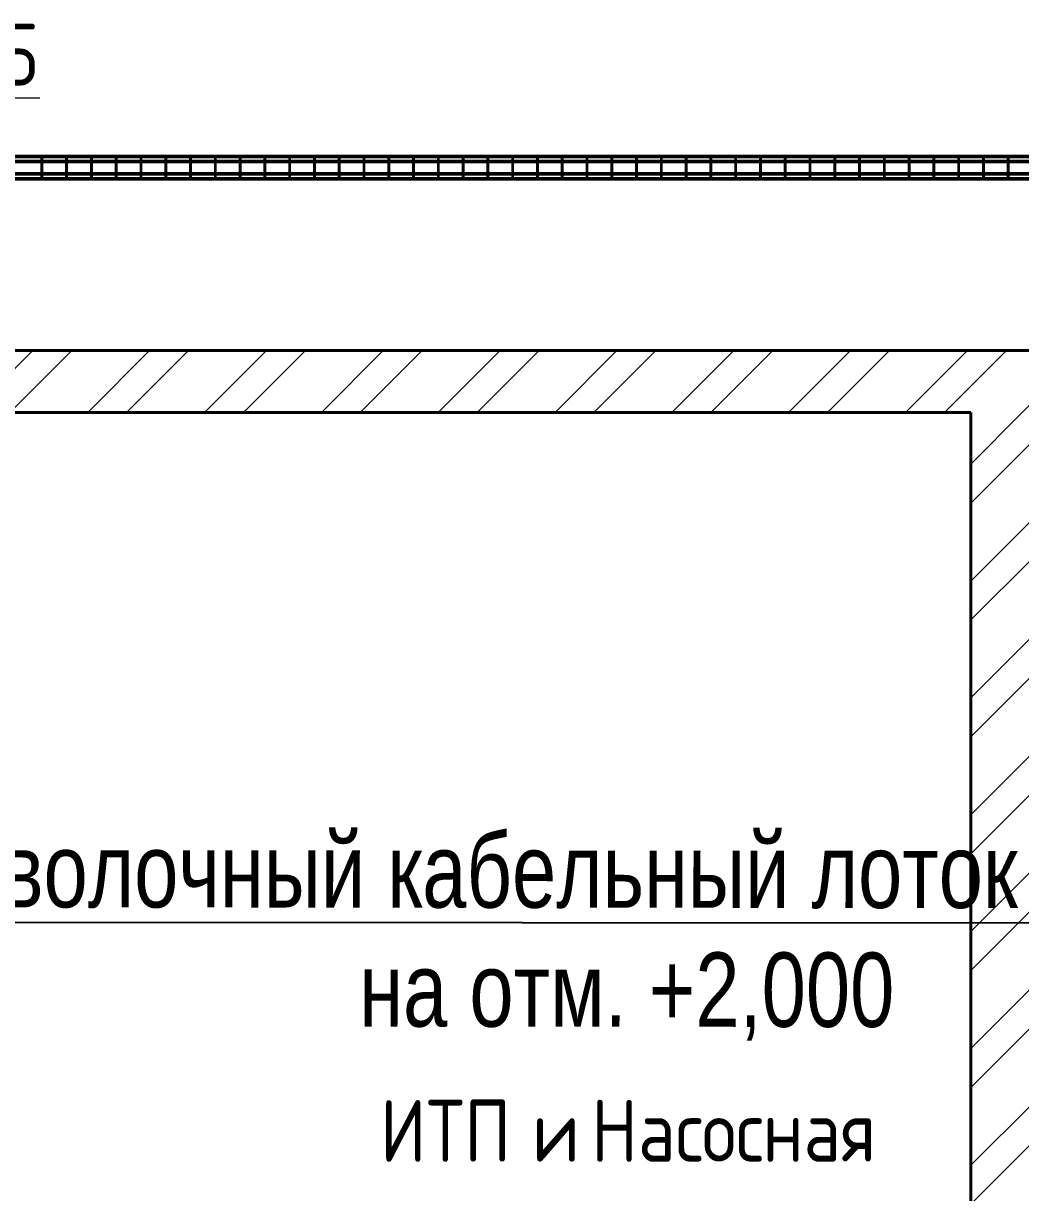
# Model space of a CAD drawing. Header units: millimetres. Extents: x 0 to 351840, y -132678 to 32417.
# Drawn here: x 310496 to 314521, y 3638 to 8356 of the extents above; entities that cross this region are included whole.
import ezdxf
from ezdxf import colors
from ezdxf.entities.mleader import LeaderData, LeaderLine
from ezdxf.math import Vec2, Vec3

# ---------------------------------------------------------------- set-up
doc = ezdxf.new("R2010")
doc.units = ezdxf.units.MM
for name, color, linetype, lineweight in [('E-CABL-TRAY-IDEN', 7, 'Continuous', 9), ('Марки помещений', 7, 'Continuous', 20), ('Стены внутренние', 7, 'Continuous', 18), ('Стены несущие', 7, 'Continuous', 18)]:
    doc.layers.add(name, color=color, linetype=linetype, lineweight=lineweight)
doc.styles.add('GOST Common_1', font='GOST Common.ttf', dxfattribs={"width": 0.9, "height": 250})
doc.styles.add('новый', font='Шрифт GOST2304A.ttf', dxfattribs={"width": 0.8, "height": 250})
pattern_1 = [(45, (5685.96, 5809.43), (-235.7317, 235.7317), []), (45, (5843.12, 5809.43), (-235.7317, 235.7317), [])]

# ---------------------------------------------------------------- blocks, each defined once
blk = doc.blocks.new('Подоснова подвал')
at = {"layer": 'Стены внутренние', "lineweight": 9}
h = blk.add_hatch(dxfattribs=at)
h.set_pattern_fill('FP_37', color=9, angle=45, style=0, pattern_type=2)
h.set_pattern_definition(pattern_1)
h.paths.add_polyline_path([(27036, 10909.4), (27036, 11159.4), (25836, 11159.4), (25836, 10909.4)])
h.paths.add_polyline_path([(24114, 10909.4), (24926, 10909.4), (24926, 11159.4), (23186, 11159.4), (23186, 10909.4), (24086, 10909.4)])
h.paths.add_polyline_path([(22276, 10909.4), (22276, 11159.4), (21461, 11159.4), (21461, 10909.4), (21986, 10909.4)])
h.paths.add_polyline_path([(19836, 10909.4), (20551, 10909.4), (20551, 11159.4), (5736, 11159.4), (5736, 10909.4), (19586, 10909.4)])
h = blk.add_hatch(dxfattribs=at)
h.set_pattern_fill('FP_37', color=9, angle=45, style=0, pattern_type=2)
h.set_pattern_definition(pattern_1)
h.paths.add_polyline_path([(19836, 5859.4), (19836, 10909.4), (19586, 10909.4), (19586, 5859.4)])
at = {"layer": 'Стены несущие', "color": 9, "lineweight": 40}
for p, q in [((20551, 11159.4), (5486, 11159.4)), ((5486, 10909.4), (19586, 10909.4)), ((19586, 10909.4), (19586, 5859.4))]:
    blk.add_line(p, q, dxfattribs=at)
at = {"layer": 'Марки помещений', "color": 9, "lineweight": 9, "char_height": 250, "attachment_point": 1, "style": 'GOST Common_1'}
for s, insert, width in [('\\L48,85', (15114, 12478.8), 894.683), ('ИТП', (17202.1, 8136.8), 649.367), ('Насосная', (18053.4, 8136.8), 1565.696), ('\\fGOST Common|b0|i0|c204|p34|;\\W.9;и', (17815.3, 8136.8), 194.81)]:
    blk.add_mtext(s, dxfattribs=dict(at, insert=insert, width=width))
blk = doc.blocks.new('_DotSmall')
at = {"color": 0, "linetype": 'ByBlock', "const_width": 0.5}
blk.add_lwpolyline([(-0.0625, 0, 1), (0.0625, 0, 1)], format="xyb", close=True, dxfattribs=at)
blk = doc.blocks.new('*U81')
at = {"color": 0, "linetype": 'ByBlock', "lineweight": -2}
for p, q in [((24753.8, 47.5), (187, 47.5)), ((287.3, 42.5), (24753.8, 42.5)), ((24753.8, 27.5), (292.3, 27.5)), ((292.3, 22.5), (24753.8, 22.5)), ((9987.3, 42.5), (9987.3, 41.5)), ((9987.3, 41.5), (9987.3, 40)), ((9987.3, 40), (9987.3, 37.5)), ((9987.3, 37.5), (9987.3, -37.5)), ((9992.3, 41.5), (9992.3, 42.5)), ((9992.3, 40), (9992.3, 41.5)), ((9992.3, 37.5), (9992.3, 40)), ((9992.3, -37.5), (9992.3, 37.5)), ((10087.3, 42.5), (10087.3, 41.5)), ((10087.3, 41.5), (10087.3, 40)), ((10087.3, 40), (10087.3, 37.5)), ((10087.3, 37.5), (10087.3, -37.5)), ((10092.3, 41.5), (10092.3, 42.5)), ((10092.3, 40), (10092.3, 41.5)), ((10092.3, 37.5), (10092.3, 40)), ((10092.3, -37.5), (10092.3, 37.5)), ((10187.3, 42.5), (10187.3, 41.5)), ((10187.3, 41.5), (10187.3, 40)), ((10187.3, 40), (10187.3, 37.5)), ((10187.3, 37.5), (10187.3, -37.5)), ((10192.3, 41.5), (10192.3, 42.5)), ((10192.3, 40), (10192.3, 41.5)), ((10192.3, 37.5), (10192.3, 40)), ((10192.3, -37.5), (10192.3, 37.5)), ((10287.3, 42.5), (10287.3, 41.5)), ((10287.3, 41.5), (10287.3, 40)), ((10287.3, 40), (10287.3, 37.5)), ((10287.3, 37.5), (10287.3, -37.5)), ((10292.3, 41.5), (10292.3, 42.5)), ((10292.3, 40), (10292.3, 41.5)), ((10292.3, 37.5), (10292.3, 40)), ((10292.3, -37.5), (10292.3, 37.5)), ((10387.3, 42.5), (10387.3, 41.5)), ((10387.3, 41.5), (10387.3, 40)), ((10387.3, 40), (10387.3, 37.5)), ((10387.3, 37.5), (10387.3, -37.5)), ((10392.3, 41.5), (10392.3, 42.5)), ((10392.3, 40), (10392.3, 41.5)), ((10392.3, 37.5), (10392.3, 40)), ((10392.3, -37.5), (10392.3, 37.5)), ((10487.3, 42.5), (10487.3, 41.5)), ((10487.3, 41.5), (10487.3, 40)), ((10487.3, 40), (10487.3, 37.5)), ((10487.3, 37.5), (10487.3, -37.5)), ((10492.3, 41.5), (10492.3, 42.5)), ((10492.3, 40), (10492.3, 41.5)), ((10492.3, 37.5), (10492.3, 40)), ((10492.3, -37.5), (10492.3, 37.5)), ((10587.3, 42.5), (10587.3, 41.5)), ((10587.3, 41.5), (10587.3, 40)), ((10587.3, 40), (10587.3, 37.5)), ((10587.3, 37.5), (10587.3, -37.5)), ((10592.3, 41.5), (10592.3, 42.5)), ((10592.3, 40), (10592.3, 41.5)), ((10592.3, 37.5), (10592.3, 40)), ((10592.3, -37.5), (10592.3, 37.5)), ((10687.3, 42.5), (10687.3, 41.5)), ((10687.3, 41.5), (10687.3, 40)), ((10687.3, 40), (10687.3, 37.5)), ((10687.3, 37.5), (10687.3, -37.5)), ((10692.3, 41.5), (10692.3, 42.5)), ((10692.3, 40), (10692.3, 41.5)), ((10692.3, 37.5), (10692.3, 40)), ((10692.3, -37.5), (10692.3, 37.5)), ((10787.3, 42.5), (10787.3, 41.5)), ((10787.3, 41.5), (10787.3, 40)), ((10787.3, 40), (10787.3, 37.5)), ((10787.3, 37.5), (10787.3, -37.5)), ((10792.3, 41.5), (10792.3, 42.5)), ((10792.3, 40), (10792.3, 41.5)), ((10792.3, 37.5), (10792.3, 40)), ((10792.3, -37.5), (10792.3, 37.5)), ((10887.3, 42.5), (10887.3, 41.5)), ((10887.3, 41.5), (10887.3, 40)), ((10887.3, 40), (10887.3, 37.5)), ((10887.3, 37.5), (10887.3, -37.5)), ((10892.3, 41.5), (10892.3, 42.5)), ((10892.3, 40), (10892.3, 41.5)), ((10892.3, 37.5), (10892.3, 40)), ((10892.3, -37.5), (10892.3, 37.5)), ((10987.3, 42.5), (10987.3, 41.5)), ((10987.3, 41.5), (10987.3, 40)), ((10987.3, 40), (10987.3, 37.5)), ((10987.3, 37.5), (10987.3, -37.5)), ((10992.3, 41.5), (10992.3, 42.5)), ((10992.3, 40), (10992.3, 41.5)), ((10992.3, 37.5), (10992.3, 40)), ((10992.3, -37.5), (10992.3, 37.5)), ((11087.3, 42.5), (11087.3, 41.5)), ((11087.3, 41.5), (11087.3, 40)), ((11087.3, 40), (11087.3, 37.5)), ((11087.3, 37.5), (11087.3, -37.5)), ((11092.3, 41.5), (11092.3, 42.5)), ((11092.3, 40), (11092.3, 41.5)), ((11092.3, 37.5), (11092.3, 40)), ((11092.3, -37.5), (11092.3, 37.5)), ((11187.3, 42.5), (11187.3, 41.5)), ((11187.3, 41.5), (11187.3, 40)), ((11187.3, 40), (11187.3, 37.5)), ((11187.3, 37.5), (11187.3, -37.5)), ((11192.3, 41.5), (11192.3, 42.5)), ((11192.3, 40), (11192.3, 41.5)), ((11192.3, 37.5), (11192.3, 40)), ((11192.3, -37.5), (11192.3, 37.5)), ((11287.3, 42.5), (11287.3, 41.5)), ((11287.3, 41.5), (11287.3, 40)), ((11287.3, 40), (11287.3, 37.5)), ((11287.3, 37.5), (11287.3, -37.5)), ((11292.3, 41.5), (11292.3, 42.5)), ((11292.3, 40), (11292.3, 41.5)), ((11292.3, 37.5), (11292.3, 40)), ((11292.3, -37.5), (11292.3, 37.5)), ((11387.3, 42.5), (11387.3, 41.5)), ((11387.3, 41.5), (11387.3, 40)), ((11387.3, 40), (11387.3, 37.5)), ((11387.3, 37.5), (11387.3, -37.5)), ((11392.3, 41.5), (11392.3, 42.5)), ((11392.3, 40), (11392.3, 41.5)), ((11392.3, 37.5), (11392.3, 40)), ((11392.3, -37.5), (11392.3, 37.5)), ((11487.3, 42.5), (11487.3, 41.5)), ((11487.3, 41.5), (11487.3, 40)), ((11487.3, 40), (11487.3, 37.5)), ((11487.3, 37.5), (11487.3, -37.5)), ((11492.3, 41.5), (11492.3, 42.5)), ((11492.3, 40), (11492.3, 41.5)), ((11492.3, 37.5), (11492.3, 40)), ((11492.3, -37.5), (11492.3, 37.5)), ((11587.3, 42.5), (11587.3, 41.5)), ((11587.3, 41.5), (11587.3, 40)), ((11587.3, 40), (11587.3, 37.5)), ((11587.3, 37.5), (11587.3, -37.5)), ((11592.3, 41.5), (11592.3, 42.5)), ((11592.3, 40), (11592.3, 41.5)), ((11592.3, 37.5), (11592.3, 40)), ((11592.3, -37.5), (11592.3, 37.5)), ((11687.3, 42.5), (11687.3, 41.5)), ((11687.3, 41.5), (11687.3, 40)), ((11687.3, 40), (11687.3, 37.5)), ((11687.3, 37.5), (11687.3, -37.5)), ((11692.3, 41.5), (11692.3, 42.5)), ((11692.3, 40), (11692.3, 41.5)), ((11692.3, 37.5), (11692.3, 40)), ((11692.3, -37.5), (11692.3, 37.5)), ((11787.3, 42.5), (11787.3, 41.5)), ((11787.3, 41.5), (11787.3, 40)), ((11787.3, 40), (11787.3, 37.5)), ((11787.3, 37.5), (11787.3, -37.5)), ((11792.3, 41.5), (11792.3, 42.5)), ((11792.3, 40), (11792.3, 41.5)), ((11792.3, 37.5), (11792.3, 40)), ((11792.3, -37.5), (11792.3, 37.5)), ((11887.3, 42.5), (11887.3, 41.5)), ((11887.3, 41.5), (11887.3, 40)), ((11887.3, 40), (11887.3, 37.5)), ((11887.3, 37.5), (11887.3, -37.5)), ((11892.3, 41.5), (11892.3, 42.5)), ((11892.3, 40), (11892.3, 41.5)), ((11892.3, 37.5), (11892.3, 40)), ((11892.3, -37.5), (11892.3, 37.5)), ((11987.3, 42.5), (11987.3, 41.5)), ((11987.3, 41.5), (11987.3, 40)), ((11987.3, 40), (11987.3, 37.5)), ((11987.3, 37.5), (11987.3, -37.5)), ((11992.3, 41.5), (11992.3, 42.5)), ((11992.3, 40), (11992.3, 41.5)), ((11992.3, 37.5), (11992.3, 40)), ((11992.3, -37.5), (11992.3, 37.5)), ((12087.3, 42.5), (12087.3, 41.5)), ((12087.3, 41.5), (12087.3, 40)), ((12087.3, 40), (12087.3, 37.5)), ((12087.3, 37.5), (12087.3, -37.5)), ((12092.3, 41.5), (12092.3, 42.5)), ((12092.3, 40), (12092.3, 41.5)), ((12092.3, 37.5), (12092.3, 40)), ((12092.3, -37.5), (12092.3, 37.5)), ((12187.3, 42.5), (12187.3, 41.5)), ((12187.3, 41.5), (12187.3, 40)), ((12187.3, 40), (12187.3, 37.5)), ((12187.3, 37.5), (12187.3, -37.5)), ((12192.3, 41.5), (12192.3, 42.5)), ((12192.3, 40), (12192.3, 41.5)), ((12192.3, 37.5), (12192.3, 40)), ((12192.3, -37.5), (12192.3, 37.5)), ((12287.3, 42.5), (12287.3, 41.5)), ((12287.3, 41.5), (12287.3, 40)), ((12287.3, 40), (12287.3, 37.5)), ((12287.3, 37.5), (12287.3, -37.5)), ((12292.3, 41.5), (12292.3, 42.5)), ((12292.3, 40), (12292.3, 41.5)), ((12292.3, 37.5), (12292.3, 40)), ((12292.3, -37.5), (12292.3, 37.5)), ((12387.3, 42.5), (12387.3, 41.5)), ((12387.3, 41.5), (12387.3, 40)), ((12387.3, 40), (12387.3, 37.5)), ((12387.3, 37.5), (12387.3, -37.5)), ((12392.3, 41.5), (12392.3, 42.5)), ((12392.3, 40), (12392.3, 41.5)), ((12392.3, 37.5), (12392.3, 40)), ((12392.3, -37.5), (12392.3, 37.5)), ((12487.3, 42.5), (12487.3, 41.5)), ((12487.3, 41.5), (12487.3, 40)), ((12487.3, 40), (12487.3, 37.5)), ((12487.3, 37.5), (12487.3, -37.5)), ((12492.3, 41.5), (12492.3, 42.5)), ((12492.3, 40), (12492.3, 41.5)), ((12492.3, 37.5), (12492.3, 40)), ((12492.3, -37.5), (12492.3, 37.5)), ((12587.3, 42.5), (12587.3, 41.5)), ((12587.3, 41.5), (12587.3, 40)), ((12587.3, 40), (12587.3, 37.5)), ((12587.3, 37.5), (12587.3, -37.5)), ((12592.3, 41.5), (12592.3, 42.5)), ((12592.3, 40), (12592.3, 41.5)), ((12592.3, 37.5), (12592.3, 40)), ((12592.3, -37.5), (12592.3, 37.5)), ((12687.3, 42.5), (12687.3, 41.5)), ((12687.3, 41.5), (12687.3, 40)), ((12687.3, 40), (12687.3, 37.5)), ((12687.3, 37.5), (12687.3, -37.5)), ((12692.3, 41.5), (12692.3, 42.5)), ((12692.3, 40), (12692.3, 41.5)), ((12692.3, 37.5), (12692.3, 40)), ((12692.3, -37.5), (12692.3, 37.5)), ((12787.3, 42.5), (12787.3, 41.5)), ((12787.3, 41.5), (12787.3, 40)), ((12787.3, 40), (12787.3, 37.5)), ((12787.3, 37.5), (12787.3, -37.5)), ((12792.3, 41.5), (12792.3, 42.5)), ((12792.3, 40), (12792.3, 41.5)), ((12792.3, 37.5), (12792.3, 40)), ((12792.3, -37.5), (12792.3, 37.5)), ((12887.3, 42.5), (12887.3, 41.5)), ((12887.3, 41.5), (12887.3, 40)), ((12887.3, 40), (12887.3, 37.5)), ((12887.3, 37.5), (12887.3, -37.5)), ((12892.3, 41.5), (12892.3, 42.5)), ((12892.3, 40), (12892.3, 41.5)), ((12892.3, 37.5), (12892.3, 40)), ((12892.3, -37.5), (12892.3, 37.5)), ((12987.3, 42.5), (12987.3, 41.5)), ((12987.3, 41.5), (12987.3, 40)), ((12987.3, 40), (12987.3, 37.5)), ((12987.3, 37.5), (12987.3, -37.5)), ((12992.3, 41.5), (12992.3, 42.5)), ((12992.3, 40), (12992.3, 41.5)), ((12992.3, 37.5), (12992.3, 40)), ((12992.3, -37.5), (12992.3, 37.5)), ((13087.3, 42.5), (13087.3, 41.5)), ((13087.3, 41.5), (13087.3, 40)), ((13087.3, 40), (13087.3, 37.5)), ((13087.3, 37.5), (13087.3, -37.5)), ((13092.3, 41.5), (13092.3, 42.5)), ((13092.3, 40), (13092.3, 41.5)), ((13092.3, 37.5), (13092.3, 40)), ((13092.3, -37.5), (13092.3, 37.5)), ((13187.3, 42.5), (13187.3, 41.5)), ((13187.3, 41.5), (13187.3, 40)), ((13187.3, 40), (13187.3, 37.5)), ((13187.3, 37.5), (13187.3, -37.5)), ((13192.3, 41.5), (13192.3, 42.5)), ((13192.3, 40), (13192.3, 41.5)), ((13192.3, 37.5), (13192.3, 40)), ((13192.3, -37.5), (13192.3, 37.5)), ((13287.3, 42.5), (13287.3, 41.5)), ((13287.3, 41.5), (13287.3, 40)), ((13287.3, 40), (13287.3, 37.5)), ((13287.3, 37.5), (13287.3, -37.5)), ((13292.3, 41.5), (13292.3, 42.5)), ((13292.3, 40), (13292.3, 41.5)), ((13292.3, 37.5), (13292.3, 40)), ((13292.3, -37.5), (13292.3, 37.5)), ((13387.3, 42.5), (13387.3, 41.5)), ((13387.3, 41.5), (13387.3, 40)), ((13387.3, 40), (13387.3, 37.5)), ((13387.3, 37.5), (13387.3, -37.5)), ((13392.3, 41.5), (13392.3, 42.5)), ((13392.3, 40), (13392.3, 41.5)), ((13392.3, 37.5), (13392.3, 40)), ((13392.3, -37.5), (13392.3, 37.5)), ((13487.3, 42.5), (13487.3, 41.5)), ((13487.3, 41.5), (13487.3, 40)), ((13487.3, 40), (13487.3, 37.5)), ((13487.3, 37.5), (13487.3, -37.5)), ((13492.3, 41.5), (13492.3, 42.5)), ((13492.3, 40), (13492.3, 41.5)), ((13492.3, 37.5), (13492.3, 40)), ((13492.3, -37.5), (13492.3, 37.5)), ((13587.3, 42.5), (13587.3, 41.5)), ((13587.3, 41.5), (13587.3, 40)), ((13587.3, 40), (13587.3, 37.5)), ((13587.3, 37.5), (13587.3, -37.5)), ((13592.3, 41.5), (13592.3, 42.5)), ((13592.3, 40), (13592.3, 41.5)), ((13592.3, 37.5), (13592.3, 40)), ((13592.3, -37.5), (13592.3, 37.5)), ((13687.3, 42.5), (13687.3, 41.5)), ((13687.3, 41.5), (13687.3, 40)), ((13687.3, 40), (13687.3, 37.5)), ((13687.3, 37.5), (13687.3, -37.5)), ((13692.3, 41.5), (13692.3, 42.5)), ((13692.3, 40), (13692.3, 41.5)), ((13692.3, 37.5), (13692.3, 40)), ((13692.3, -37.5), (13692.3, 37.5)), ((13787.3, 42.5), (13787.3, 41.5)), ((13787.3, 41.5), (13787.3, 40)), ((13787.3, 40), (13787.3, 37.5)), ((13787.3, 37.5), (13787.3, -37.5)), ((13792.3, 41.5), (13792.3, 42.5)), ((13792.3, 40), (13792.3, 41.5)), ((13792.3, 37.5), (13792.3, 40)), ((13792.3, -37.5), (13792.3, 37.5)), ((13887.3, 42.5), (13887.3, 41.5)), ((13887.3, 41.5), (13887.3, 40)), ((13887.3, 40), (13887.3, 37.5)), ((13887.3, 37.5), (13887.3, -37.5)), ((13892.3, 41.5), (13892.3, 42.5)), ((13892.3, 40), (13892.3, 41.5)), ((13892.3, 37.5), (13892.3, 40)), ((13892.3, -37.5), (13892.3, 37.5)), ((24753.8, -42.5), (287.3, -42.5)), ((24753.8, -22.5), (292.3, -22.5)), ((292.3, -27.5), (24753.8, -27.5)), ((9987.3, -37.5), (9987.3, -40)), ((9987.3, -40), (9987.3, -41.5)), ((9987.3, -41.5), (9987.3, -42.5)), ((9992.3, -40), (9992.3, -37.5)), ((9992.3, -41.5), (9992.3, -40)), ((9992.3, -42.5), (9992.3, -41.5)), ((10087.3, -37.5), (10087.3, -40)), ((10087.3, -40), (10087.3, -41.5)), ((10087.3, -41.5), (10087.3, -42.5)), ((10092.3, -40), (10092.3, -37.5)), ((10092.3, -41.5), (10092.3, -40)), ((10092.3, -42.5), (10092.3, -41.5)), ((10187.3, -37.5), (10187.3, -40)), ((10187.3, -40), (10187.3, -41.5)), ((10187.3, -41.5), (10187.3, -42.5)), ((10192.3, -40), (10192.3, -37.5)), ((10192.3, -41.5), (10192.3, -40)), ((10192.3, -42.5), (10192.3, -41.5)), ((10287.3, -37.5), (10287.3, -40)), ((10287.3, -40), (10287.3, -41.5)), ((10287.3, -41.5), (10287.3, -42.5)), ((10292.3, -40), (10292.3, -37.5)), ((10292.3, -41.5), (10292.3, -40)), ((10292.3, -42.5), (10292.3, -41.5)), ((10387.3, -37.5), (10387.3, -40)), ((10387.3, -40), (10387.3, -41.5)), ((10387.3, -41.5), (10387.3, -42.5)), ((10392.3, -40), (10392.3, -37.5)), ((10392.3, -41.5), (10392.3, -40)), ((10392.3, -42.5), (10392.3, -41.5)), ((10487.3, -37.5), (10487.3, -40)), ((10487.3, -40), (10487.3, -41.5)), ((10487.3, -41.5), (10487.3, -42.5)), ((10492.3, -40), (10492.3, -37.5)), ((10492.3, -41.5), (10492.3, -40)), ((10492.3, -42.5), (10492.3, -41.5)), ((10587.3, -37.5), (10587.3, -40)), ((10587.3, -40), (10587.3, -41.5)), ((10587.3, -41.5), (10587.3, -42.5)), ((10592.3, -40), (10592.3, -37.5)), ((10592.3, -41.5), (10592.3, -40)), ((10592.3, -42.5), (10592.3, -41.5)), ((10687.3, -37.5), (10687.3, -40)), ((10687.3, -40), (10687.3, -41.5)), ((10687.3, -41.5), (10687.3, -42.5)), ((10692.3, -40), (10692.3, -37.5)), ((10692.3, -41.5), (10692.3, -40)), ((10692.3, -42.5), (10692.3, -41.5)), ((10787.3, -37.5), (10787.3, -40)), ((10787.3, -40), (10787.3, -41.5)), ((10787.3, -41.5), (10787.3, -42.5)), ((10792.3, -40), (10792.3, -37.5)), ((10792.3, -41.5), (10792.3, -40)), ((10792.3, -42.5), (10792.3, -41.5)), ((10887.3, -37.5), (10887.3, -40)), ((10887.3, -40), (10887.3, -41.5)), ((10887.3, -41.5), (10887.3, -42.5)), ((10892.3, -40), (10892.3, -37.5)), ((10892.3, -41.5), (10892.3, -40)), ((10892.3, -42.5), (10892.3, -41.5)), ((10987.3, -37.5), (10987.3, -40)), ((10987.3, -40), (10987.3, -41.5)), ((10987.3, -41.5), (10987.3, -42.5)), ((10992.3, -40), (10992.3, -37.5)), ((10992.3, -41.5), (10992.3, -40)), ((10992.3, -42.5), (10992.3, -41.5)), ((11087.3, -37.5), (11087.3, -40)), ((11087.3, -40), (11087.3, -41.5)), ((11087.3, -41.5), (11087.3, -42.5)), ((11092.3, -40), (11092.3, -37.5)), ((11092.3, -41.5), (11092.3, -40)), ((11092.3, -42.5), (11092.3, -41.5)), ((11187.3, -37.5), (11187.3, -40)), ((11187.3, -40), (11187.3, -41.5)), ((11187.3, -41.5), (11187.3, -42.5)), ((11192.3, -40), (11192.3, -37.5)), ((11192.3, -41.5), (11192.3, -40)), ((11192.3, -42.5), (11192.3, -41.5)), ((11287.3, -37.5), (11287.3, -40)), ((11287.3, -40), (11287.3, -41.5)), ((11287.3, -41.5), (11287.3, -42.5)), ((11292.3, -40), (11292.3, -37.5)), ((11292.3, -41.5), (11292.3, -40)), ((11292.3, -42.5), (11292.3, -41.5)), ((11387.3, -37.5), (11387.3, -40)), ((11387.3, -40), (11387.3, -41.5)), ((11387.3, -41.5), (11387.3, -42.5)), ((11392.3, -40), (11392.3, -37.5)), ((11392.3, -41.5), (11392.3, -40)), ((11392.3, -42.5), (11392.3, -41.5)), ((11487.3, -37.5), (11487.3, -40)), ((11487.3, -40), (11487.3, -41.5)), ((11487.3, -41.5), (11487.3, -42.5)), ((11492.3, -40), (11492.3, -37.5)), ((11492.3, -41.5), (11492.3, -40)), ((11492.3, -42.5), (11492.3, -41.5)), ((11587.3, -37.5), (11587.3, -40)), ((11587.3, -40), (11587.3, -41.5)), ((11587.3, -41.5), (11587.3, -42.5)), ((11592.3, -40), (11592.3, -37.5)), ((11592.3, -41.5), (11592.3, -40)), ((11592.3, -42.5), (11592.3, -41.5)), ((11687.3, -37.5), (11687.3, -40)), ((11687.3, -40), (11687.3, -41.5)), ((11687.3, -41.5), (11687.3, -42.5)), ((11692.3, -40), (11692.3, -37.5)), ((11692.3, -41.5), (11692.3, -40)), ((11692.3, -42.5), (11692.3, -41.5)), ((11787.3, -37.5), (11787.3, -40)), ((11787.3, -40), (11787.3, -41.5)), ((11787.3, -41.5), (11787.3, -42.5)), ((11792.3, -40), (11792.3, -37.5)), ((11792.3, -41.5), (11792.3, -40)), ((11792.3, -42.5), (11792.3, -41.5)), ((11887.3, -37.5), (11887.3, -40)), ((11887.3, -40), (11887.3, -41.5)), ((11887.3, -41.5), (11887.3, -42.5)), ((11892.3, -40), (11892.3, -37.5)), ((11892.3, -41.5), (11892.3, -40)), ((11892.3, -42.5), (11892.3, -41.5)), ((11987.3, -37.5), (11987.3, -40)), ((11987.3, -40), (11987.3, -41.5)), ((11987.3, -41.5), (11987.3, -42.5)), ((11992.3, -40), (11992.3, -37.5)), ((11992.3, -41.5), (11992.3, -40)), ((11992.3, -42.5), (11992.3, -41.5)), ((12087.3, -37.5), (12087.3, -40)), ((12087.3, -40), (12087.3, -41.5)), ((12087.3, -41.5), (12087.3, -42.5)), ((12092.3, -40), (12092.3, -37.5)), ((12092.3, -41.5), (12092.3, -40)), ((12092.3, -42.5), (12092.3, -41.5)), ((12187.3, -37.5), (12187.3, -40)), ((12187.3, -40), (12187.3, -41.5)), ((12187.3, -41.5), (12187.3, -42.5)), ((12192.3, -40), (12192.3, -37.5)), ((12192.3, -41.5), (12192.3, -40)), ((12192.3, -42.5), (12192.3, -41.5)), ((12287.3, -37.5), (12287.3, -40)), ((12287.3, -40), (12287.3, -41.5)), ((12287.3, -41.5), (12287.3, -42.5)), ((12292.3, -40), (12292.3, -37.5)), ((12292.3, -41.5), (12292.3, -40)), ((12292.3, -42.5), (12292.3, -41.5)), ((12387.3, -37.5), (12387.3, -40)), ((12387.3, -40), (12387.3, -41.5)), ((12387.3, -41.5), (12387.3, -42.5)), ((12392.3, -40), (12392.3, -37.5)), ((12392.3, -41.5), (12392.3, -40)), ((12392.3, -42.5), (12392.3, -41.5)), ((12487.3, -37.5), (12487.3, -40)), ((12487.3, -40), (12487.3, -41.5)), ((12487.3, -41.5), (12487.3, -42.5)), ((12492.3, -40), (12492.3, -37.5)), ((12492.3, -41.5), (12492.3, -40)), ((12492.3, -42.5), (12492.3, -41.5)), ((12587.3, -37.5), (12587.3, -40)), ((12587.3, -40), (12587.3, -41.5)), ((12587.3, -41.5), (12587.3, -42.5)), ((12592.3, -40), (12592.3, -37.5)), ((12592.3, -41.5), (12592.3, -40)), ((12592.3, -42.5), (12592.3, -41.5)), ((12687.3, -37.5), (12687.3, -40)), ((12687.3, -40), (12687.3, -41.5)), ((12687.3, -41.5), (12687.3, -42.5)), ((12692.3, -40), (12692.3, -37.5)), ((12692.3, -41.5), (12692.3, -40)), ((12692.3, -42.5), (12692.3, -41.5)), ((12787.3, -37.5), (12787.3, -40)), ((12787.3, -40), (12787.3, -41.5)), ((12787.3, -41.5), (12787.3, -42.5)), ((12792.3, -40), (12792.3, -37.5)), ((12792.3, -41.5), (12792.3, -40)), ((12792.3, -42.5), (12792.3, -41.5)), ((12887.3, -37.5), (12887.3, -40)), ((12887.3, -40), (12887.3, -41.5)), ((12887.3, -41.5), (12887.3, -42.5)), ((12892.3, -40), (12892.3, -37.5)), ((12892.3, -41.5), (12892.3, -40)), ((12892.3, -42.5), (12892.3, -41.5)), ((12987.3, -37.5), (12987.3, -40)), ((12987.3, -40), (12987.3, -41.5)), ((12987.3, -41.5), (12987.3, -42.5)), ((12992.3, -40), (12992.3, -37.5)), ((12992.3, -41.5), (12992.3, -40)), ((12992.3, -42.5), (12992.3, -41.5)), ((13087.3, -37.5), (13087.3, -40)), ((13087.3, -40), (13087.3, -41.5)), ((13087.3, -41.5), (13087.3, -42.5)), ((13092.3, -40), (13092.3, -37.5)), ((13092.3, -41.5), (13092.3, -40)), ((13092.3, -42.5), (13092.3, -41.5)), ((13187.3, -37.5), (13187.3, -40)), ((13187.3, -40), (13187.3, -41.5)), ((13187.3, -41.5), (13187.3, -42.5)), ((13192.3, -40), (13192.3, -37.5)), ((13192.3, -41.5), (13192.3, -40)), ((13192.3, -42.5), (13192.3, -41.5)), ((13287.3, -37.5), (13287.3, -40)), ((13287.3, -40), (13287.3, -41.5)), ((13287.3, -41.5), (13287.3, -42.5)), ((13292.3, -40), (13292.3, -37.5)), ((13292.3, -41.5), (13292.3, -40)), ((13292.3, -42.5), (13292.3, -41.5)), ((13387.3, -37.5), (13387.3, -40)), ((13387.3, -40), (13387.3, -41.5)), ((13387.3, -41.5), (13387.3, -42.5)), ((13392.3, -40), (13392.3, -37.5)), ((13392.3, -41.5), (13392.3, -40)), ((13392.3, -42.5), (13392.3, -41.5)), ((13487.3, -37.5), (13487.3, -40)), ((13487.3, -40), (13487.3, -41.5)), ((13487.3, -41.5), (13487.3, -42.5)), ((13492.3, -40), (13492.3, -37.5)), ((13492.3, -41.5), (13492.3, -40)), ((13492.3, -42.5), (13492.3, -41.5)), ((13587.3, -37.5), (13587.3, -40)), ((13587.3, -40), (13587.3, -41.5)), ((13587.3, -41.5), (13587.3, -42.5)), ((13592.3, -40), (13592.3, -37.5)), ((13592.3, -41.5), (13592.3, -40)), ((13592.3, -42.5), (13592.3, -41.5)), ((13687.3, -37.5), (13687.3, -40)), ((13687.3, -40), (13687.3, -41.5)), ((13687.3, -41.5), (13687.3, -42.5)), ((13692.3, -40), (13692.3, -37.5)), ((13692.3, -41.5), (13692.3, -40)), ((13692.3, -42.5), (13692.3, -41.5)), ((13787.3, -37.5), (13787.3, -40)), ((13787.3, -40), (13787.3, -41.5)), ((13787.3, -41.5), (13787.3, -42.5)), ((13792.3, -40), (13792.3, -37.5)), ((13792.3, -41.5), (13792.3, -40)), ((13792.3, -42.5), (13792.3, -41.5)), ((13887.3, -37.5), (13887.3, -40)), ((13887.3, -40), (13887.3, -41.5)), ((13887.3, -41.5), (13887.3, -42.5)), ((13892.3, -40), (13892.3, -37.5)), ((13892.3, -41.5), (13892.3, -40)), ((13892.3, -42.5), (13892.3, -41.5)), ((187, -47.5), (24753.8, -47.5))]:
    blk.add_line(p, q, dxfattribs=at)
for centre, start, end in [((9989.8, 40), 180, 0), ((10089.8, 40), 180, 0), ((10189.8, 40), 180, 0), ((10289.8, 40), 180, 0), ((10389.8, 40), 180, 0), ((10489.8, 40), 180, 0), ((10589.8, 40), 180, 0), ((10689.8, 40), 180, 0), ((10789.8, 40), 180, 0), ((10889.8, 40), 180, 0), ((10989.8, 40), 180, 0), ((11089.8, 40), 180, 0), ((11189.8, 40), 180, 0), ((11289.8, 40), 180, 0), ((11389.8, 40), 180, 0), ((11489.8, 40), 180, 0), ((11589.8, 40), 180, 0), ((11689.8, 40), 180, 0), ((11789.8, 40), 180, 0), ((11889.8, 40), 180, 0), ((11989.8, 40), 180, 0), ((12089.8, 40), 180, 0), ((12189.8, 40), 180, 0), ((12289.8, 40), 180, 0), ((12389.8, 40), 180, 0), ((12489.8, 40), 180, 0), ((12589.8, 40), 180, 0), ((12689.8, 40), 180, 0), ((12789.8, 40), 180, 0), ((12889.8, 40), 180, 0), ((12989.8, 40), 180, 0), ((13089.8, 40), 180, 0), ((13189.8, 40), 180, 0), ((13289.8, 40), 180, 0), ((13389.8, 40), 180, 0), ((13489.8, 40), 180, 0), ((13589.8, 40), 180, 0), ((13689.8, 40), 180, 0), ((13789.8, 40), 180, 0), ((13889.8, 40), 180, 0), ((9989.8, -40), 0, 180), ((10089.8, -40), 0, 180), ((10189.8, -40), 0, 180), ((10289.8, -40), 0, 180), ((10389.8, -40), 0, 180), ((10489.8, -40), 0, 180), ((10589.8, -40), 0, 180), ((10689.8, -40), 0, 180), ((10789.8, -40), 0, 180), ((10889.8, -40), 0, 180), ((10989.8, -40), 0, 180), ((11089.8, -40), 0, 180), ((11189.8, -40), 0, 180), ((11289.8, -40), 0, 180), ((11389.8, -40), 0, 180), ((11489.8, -40), 0, 180), ((11589.8, -40), 0, 180), ((11689.8, -40), 0, 180), ((11789.8, -40), 0, 180), ((11889.8, -40), 0, 180), ((11989.8, -40), 0, 180), ((12089.8, -40), 0, 180), ((12189.8, -40), 0, 180), ((12289.8, -40), 0, 180), ((12389.8, -40), 0, 180), ((12489.8, -40), 0, 180), ((12589.8, -40), 0, 180), ((12689.8, -40), 0, 180), ((12789.8, -40), 0, 180), ((12889.8, -40), 0, 180), ((12989.8, -40), 0, 180), ((13089.8, -40), 0, 180), ((13189.8, -40), 0, 180), ((13289.8, -40), 0, 180), ((13389.8, -40), 0, 180), ((13489.8, -40), 0, 180), ((13589.8, -40), 0, 180), ((13689.8, -40), 0, 180), ((13789.8, -40), 0, 180), ((13889.8, -40), 0, 180)]:
    blk.add_arc(centre, 2.5, start, end, dxfattribs=at)

msp = doc.modelspace()

# ---------------------------------------------------------------- block references
msp.add_blockref('Подоснова подвал', (294733.3, -4124))
at = {"color": 1}
msp.add_blockref('*U81', (300580.9, 7773.8), dxfattribs=at)

# ---------------------------------------------------------------- leaders
at = {"layer": 'E-CABL-TRAY-IDEN', "color": 0}
ml = msp.add_multileader_mtext('Standard', dxfattribs=at)
ml.set_content('{\\C0;Проволочный кабельный лоток 100х50(h)\\Pна отм. +2,000}', color=1, style='новый')
ml.set_leader_properties()
ml.set_arrow_properties(name='DOTSMALL')
ml.build(insert=Vec2(0, 0))
ml.multileader.update_dxf_attribs({"text_left_attachment_type": 6, "text_right_attachment_type": 6, "dogleg_length": 107.1, "arrow_head_size": 300})
ctx = ml.context
ctx.base_point, ctx.char_height, ctx.arrow_head_size, ctx.landing_gap_size, ctx.plane_origin, ctx.plane_x_axis, ctx.plane_y_axis = Vec3(309846.4, 4729.6), 300, 300, 10, Vec3(276225, 24423.6), Vec3(1, -0.000677), Vec3(0.000677, 1)
ctx.left_attachment, ctx.right_attachment, ctx.text_align_type = 6, 6, 1
notes = []
notes.append((ctx, [(1, (1, 1, 0), (309739.4, 4729.6), (1, -0.000677), 107.1, [(1, [(307970.7, 7733.8)], 0, [])])]))
ctx.mtext.insert, ctx.mtext.text_direction, ctx.mtext.rotation, ctx.mtext.width, ctx.mtext.defined_height, ctx.mtext.alignment, ctx.mtext.line_spacing_factor, ctx.mtext.line_spacing_style, ctx.mtext.flow_direction = Vec3(312931.5, 5087.5), Vec3(1, -0.000677), 6.282508, 6166.303, 388.8, 2, 0.96, 2, 5
for ctx, leaders in notes:
    for number, flags, end, landing, length, lines in leaders:
        leader = LeaderData()
        leader.index, (leader.has_last_leader_line, leader.has_dogleg_vector, leader.attachment_direction) = number, flags
        leader.last_leader_point, leader.dogleg_vector, leader.dogleg_length = Vec3(end), Vec3(landing), length
        for number, points, colour, breaks in lines:
            line = LeaderLine()
            line.index, line.vertices, line.color, line.breaks = number, Vec3.list(points), colors.encode_raw_color(colour), breaks
            leader.lines.append(line)
        ctx.leaders.append(leader)

doc.saveas('drawing.dxf')
